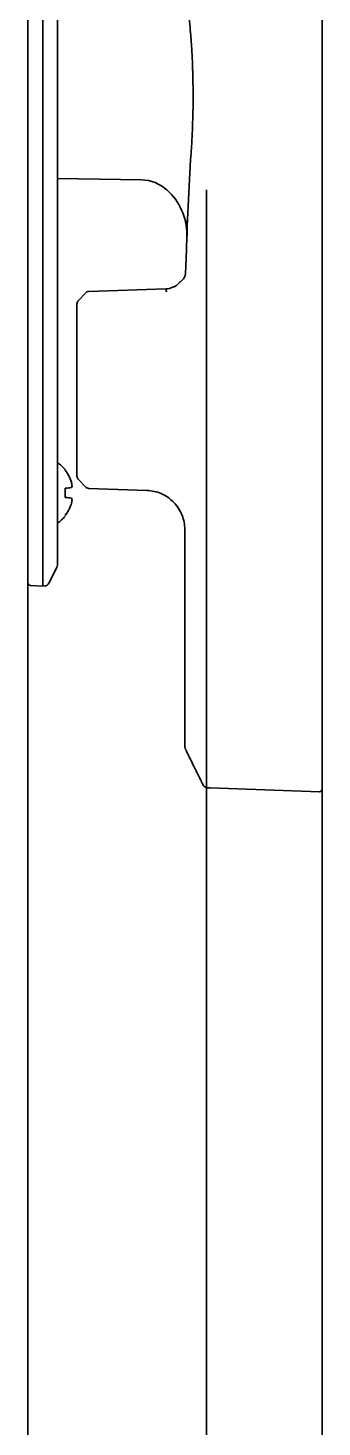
# Model space of a CAD drawing. Header units: inches. Extents: x 786 to 5755, y -850 to 3635.
# Drawn here: x 2035.7 to 2065.7, y 1577.8 to 1720.6 of the extents above; entities that cross this region are included whole.
import ezdxf

# ---------------------------------------------------------------- set-up
doc = ezdxf.new("R2010")
doc.units = ezdxf.units.IN
doc.layers.add('1', color=7, linetype='Continuous', true_color=0xffffff)

msp = doc.modelspace()

# ---------------------------------------------------------------- linework, layer by layer
at = {"layer": '1', "color": 7, "linetype": 'Continuous', "lineweight": 35}
for p, q in [((2035.72, 1344.12), (2035.72, 2088.63)), ((2065.72, 1299.72), (2065.72, 2075.35)), ((2037.22, 1759.62), (2037.22, 1669.62)), ((2038.72, 1759.62), (2038.72, 1669.62)), ((2038.72, 1705.21), (2047.3, 1705.06)), ((2053.92, 1704.06), (2053.92, 1453.3)), ((2051.93, 1699.19), (2051.93, 1700.51)), ((2041.58, 1693.51), (2040.86, 1692.77)), ((2049.8, 1693.94), (2041.92, 1693.67)), ((2040.72, 1674.83), (2040.72, 1692.42)), ((2039.51, 1675.45), (2039.51, 1675.5)), ((2040.86, 1674.48), (2041.58, 1673.74)), ((2041.92, 1673.58), (2047.86, 1673.38)), ((2037.22, 1669.62), (2037.22, 1663.62)), ((2038.72, 1665.77), (2038.72, 1669.62)), ((2051.72, 1669.38), (2051.72, 1647.35)), ((2037.86, 1663.91), (2038.66, 1665.5)), ((2037.22, 1663.62), (2035.96, 1663.67)), ((2037.43, 1663.63), (2037.22, 1663.62)), ((2065.46, 1642.63), (2054.3, 1643.02))]:
    msp.add_line(p, q, dxfattribs=at)
for centre, radius, start, end in [((2047.23, 1701.06), 4, 48.1451, 89), ((2045.83, 1699.49), 6.1, 0, 48.1451), ((2041.94, 1693.17), 0.5, 92, 136), ((2041.22, 1692.42), 0.5, 136, 180), ((2036.62, 1673.12), 3.74, 39.3865, 55.8441), ((2041.22, 1674.83), 0.5, 180, 224), ((2041.94, 1674.08), 0.5, 224, 268), ((2036.62, 1673.12), 3.74, 304.1559, 320.6449), ((2038.12, 1665.77), 0.6, 333.4349, 0), ((2035.97, 1663.92), 0.25, 180, 268), ((2037.41, 1664.13), 0.5, 272, 333.4349), ((2054.04, 1643.53), 0.5, 206.1336, 268), ((2065.47, 1642.88), 0.25, 268, 0)]:
    msp.add_arc(centre, radius, start, end, dxfattribs=at)
for centre, major_axis, ratio, start_param, end_param in [((2131.85, 1693.77), (4.14, 161.11), 0.496689, 1.492164, 1.559574), ((2036.6, 1673.13), (0.87, 3.62), 0.997235, 5.247399, 5.62012), ((2036.6, 1673.42), (3.72, 0.27), 0.017407, 5.611261, 5.983982), ((2036.56, 1673.38), (3.6, 0.81), 0.902278, 6.178468, 6.295334), ((2036.56, 1673.68), (3.67, 0.38), 0.420739, 6.027806, 6.144672), ((2036.6, 1672.83), (-3.72, 0.27), 0.017407, 3.440796, 3.813517), ((2036.6, 1673.12), (-0.87, 3.62), 0.997235, 3.804658, 4.177379), ((2036.56, 1672.57), (-3.67, 0.38), 0.420739, 3.280106, 3.396972), ((2036.56, 1672.87), (-3.6, 0.81), 0.902278, 3.129444, 3.24631)]:
    msp.add_ellipse(centre, major_axis=major_axis, ratio=ratio, start_param=start_param, end_param=end_param, dxfattribs=at)
for points, knots in [([(2051.72, 1725.24), (2051.72, 1725.24), (2051.72, 1725.24), (2051.72, 1725.24), (2051.72, 1725.23), (2051.72, 1725.23), (2051.73, 1725.2), (2051.73, 1725.18), (2051.74, 1725.09), (2051.76, 1724.99), (2051.78, 1724.81), (2051.79, 1724.74), (2051.81, 1724.62), (2051.81, 1724.58), (2051.82, 1724.5), (2051.83, 1724.45), (2051.86, 1724.23), (2051.89, 1724.01), (2051.95, 1723.54), (2051.98, 1723.28), (2052.02, 1722.91), (2052.04, 1722.8), (2052.05, 1722.68), (2052.06, 1722.61), (2052.06, 1722.57), (2052.09, 1722.37), (2052.1, 1722.2), (2052.16, 1721.7), (2052.19, 1721.34), (2052.26, 1720.58), (2052.3, 1720.18), (2052.33, 1719.71), (2052.34, 1719.66), (2052.35, 1719.55), (2052.36, 1719.39), (2052.37, 1719.23), (2052.39, 1718.9), (2052.41, 1718.68), (2052.45, 1718.02), (2052.47, 1717.56), (2052.5, 1716.86), (2052.51, 1716.62), (2052.52, 1716.32), (2052.52, 1716.26), (2052.53, 1716.14), (2052.53, 1716.08), (2052.54, 1715.89), (2052.54, 1715.77), (2052.55, 1715.16), (2052.57, 1714.19), (2052.57, 1713.21), (2052.56, 1712.59), (2052.56, 1712.47), (2052.56, 1712.29), (2052.56, 1712.22), (2052.55, 1712.1), (2052.55, 1711.79), (2052.54, 1711.49), (2052.52, 1710.77), (2052.5, 1710.3), (2052.45, 1709.37), (2052.43, 1708.92), (2052.4, 1708.47)], [0, 0, 0, 0, 0.007657, 0.007657, 0.015471, 0.031099, 0.031099, 0.062353, 0.062353, 0.124863, 0.124863, 0.156118, 0.156118, 0.171746, 0.171746, 0.187373, 0.187373, 0.249883, 0.249883, 0.312393, 0.312393, 0.32802, 0.335834, 0.335834, 0.343647, 0.343647, 0.374902, 0.374902, 0.437412, 0.437412, 0.499922, 0.499922, 0.507736, 0.507736, 0.515549, 0.531177, 0.531177, 0.562432, 0.562432, 0.624941, 0.624941, 0.656196, 0.656196, 0.66401, 0.66401, 0.671824, 0.671824, 0.687451, 0.687451, 0.749961, 0.812471, 0.812471, 0.828098, 0.828098, 0.835912, 0.835912, 0.843726, 0.87498, 0.87498, 0.93749, 0.93749, 1, 1, 1, 1]), ([(2051.88, 1697.63), (2051.87, 1697.42), (2051.86, 1697.21), (2051.86, 1696.96), (2051.85, 1696.91), (2051.85, 1696.82), (2051.85, 1696.77), (2051.84, 1696.63), (2051.84, 1696.53), (2051.82, 1696.27), (2051.82, 1696.1), (2051.8, 1695.78), (2051.79, 1695.64), (2051.78, 1695.5)], [0, 0, 0, 0, 0.25, 0.25, 0.3125, 0.3125, 0.375, 0.375, 0.5, 0.5, 0.75, 0.75, 1, 1, 1, 1]), ([(2051.25, 1694.69), (2051.22, 1694.64), (2051.05, 1694.37), (2050.53, 1694.07), (2050.05, 1693.95), (2049.79, 1693.94)], [0, 0, 0, 0, 0.100045, 0.567028, 1, 1, 1, 1]), ([(2051.78, 1695.5), (2051.78, 1695.5), (2051.78, 1695.5), (2051.78, 1695.5), (2051.78, 1695.49), (2051.78, 1695.48), (2051.78, 1695.47), (2051.78, 1695.44), (2051.77, 1695.38), (2051.76, 1695.33), (2051.73, 1695.23), (2051.71, 1695.18), (2051.65, 1695.07), (2051.62, 1695.02), (2051.56, 1694.93), (2051.53, 1694.9), (2051.46, 1694.83), (2051.43, 1694.8), (2051.37, 1694.74), (2051.35, 1694.72), (2051.3, 1694.69), (2051.28, 1694.67), (2051.27, 1694.66), (2051.26, 1694.66), (2051.26, 1694.66), (2051.26, 1694.66), (2051.25, 1694.65), (2051.25, 1694.65), (2051.25, 1694.65)], [0, 0, 0, 0, 0.001957, 0.001957, 0.003915, 0.00783, 0.015659, 0.031319, 0.062637, 0.125274, 0.125274, 0.250548, 0.250548, 0.375822, 0.375822, 0.501096, 0.501096, 0.62637, 0.62637, 0.751644, 0.751644, 0.876918, 0.876918, 0.908237, 0.908237, 0.939555, 0.939555, 1, 1, 1, 1]), ([(2049.85, 1693.64), (2049.84, 1693.65), (2049.84, 1693.66), (2049.84, 1693.67), (2049.84, 1693.68), (2049.84, 1693.69), (2049.84, 1693.7), (2049.83, 1693.71), (2049.83, 1693.72), (2049.83, 1693.73), (2049.83, 1693.75), (2049.83, 1693.75), (2049.83, 1693.76), (2049.82, 1693.77), (2049.82, 1693.78), (2049.82, 1693.79), (2049.82, 1693.8), (2049.82, 1693.81), (2049.82, 1693.82), (2049.82, 1693.83), (2049.81, 1693.83), (2049.81, 1693.84), (2049.81, 1693.85), (2049.81, 1693.85), (2049.81, 1693.86), (2049.81, 1693.87), (2049.81, 1693.87), (2049.81, 1693.88), (2049.81, 1693.88), (2049.81, 1693.89), (2049.8, 1693.89), (2049.8, 1693.9), (2049.8, 1693.9), (2049.8, 1693.91), (2049.8, 1693.91), (2049.8, 1693.92), (2049.8, 1693.92), (2049.8, 1693.92), (2049.8, 1693.93), (2049.8, 1693.93), (2049.8, 1693.93), (2049.8, 1693.93), (2049.8, 1693.94), (2049.8, 1693.94), (2049.8, 1693.94), (2049.8, 1693.94), (2049.8, 1693.94), (2049.8, 1693.94), (2049.8, 1693.94), (2049.8, 1693.94), (2049.8, 1693.94)], [0, 0, 0, 0, 0.020865, 0.04173, 0.062595, 0.083459, 0.104322, 0.125186, 0.146049, 0.166912, 0.187774, 0.208636, 0.229498, 0.25036, 0.271222, 0.292083, 0.312944, 0.333805, 0.354665, 0.375526, 0.396387, 0.417247, 0.438107, 0.458967, 0.479828, 0.500688, 0.521548, 0.542408, 0.563268, 0.584128, 0.604988, 0.625848, 0.646709, 0.667569, 0.68843, 0.70929, 0.730151, 0.751012, 0.771873, 0.792734, 0.813596, 0.834457, 0.855319, 0.876182, 0.897044, 0.917907, 0.93877, 0.959634, 0.980497, 1, 1, 1, 1]), ([(2039.51, 1672.66), (2039.51, 1672.7), (2039.51, 1672.73), (2039.51, 1672.81), (2039.51, 1672.85), (2039.51, 1672.93), (2039.51, 1672.97), (2039.51, 1673.05), (2039.51, 1673.09), (2039.51, 1673.2), (2039.51, 1673.28), (2039.51, 1673.4), (2039.51, 1673.44), (2039.51, 1673.51), (2039.51, 1673.55), (2039.51, 1673.59)], [0, 0, 0, 0, 0.125, 0.125, 0.25, 0.25, 0.375, 0.375, 0.5, 0.5, 0.75, 0.75, 0.875, 0.875, 1, 1, 1, 1]), ([(2047.86, 1673.38), (2048.37, 1673.35), (2049.36, 1673.13), (2050.68, 1672.23), (2051.53, 1670.88), (2051.71, 1669.89), (2051.72, 1669.38)], [0, 0, 0, 0, 0.240551, 0.499997, 0.759444, 1, 1, 1, 1]), ([(2054.3, 1643.02), (2054.25, 1643.03), (2054.21, 1643.03), (2054.07, 1643.03), (2054.02, 1643.03), (2054.02, 1643.03)], [0, 0, 0, 0, 0.241525, 0.241525, 1, 1, 1, 1])]:
    msp.add_open_spline(points, degree=3, knots=knots, dxfattribs=at)
for points, degree in [([(2051.93, 1700.51), (2051.93, 1700.65), (2051.93, 1700.79), (2051.92, 1700.93)], 3), ([(2039.56, 1670.88), (2039.56, 1670.86), (2039.54, 1670.97)], 2), ([(2051.72, 1647.34), (2051.71, 1647.09), (2051.84, 1646.9)], 2), ([(2051.81, 1646.93), (2052.7, 1645.11), (2053.6, 1643.29)], 2)]:
    msp.add_open_spline(points, degree=degree, dxfattribs=at)

doc.saveas('drawing.dxf')
